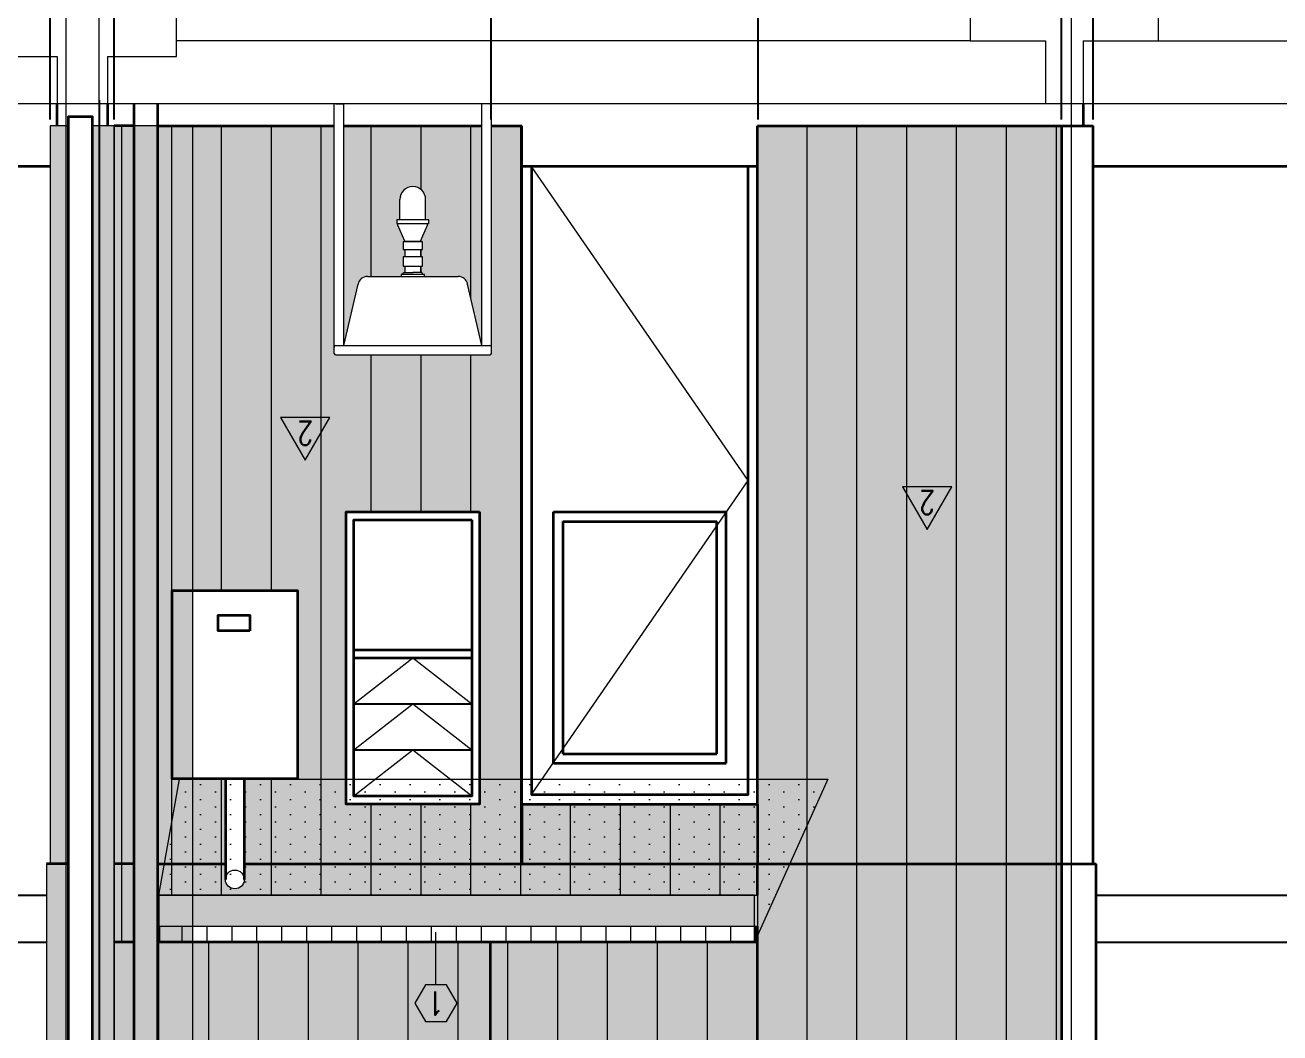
# Model space of a CAD drawing. Header units: metres. Extents: x -2 to 612, y -64 to 156.
# Drawn here: x 463.56 to 467.555, y -27.723 to -24.514 of the extents above; entities that cross this region are included whole.
import ezdxf

# ---------------------------------------------------------------- set-up
doc = ezdxf.new("R2010")
doc.units = ezdxf.units.M
doc.header["$LTSCALE"] = 5
doc.header["$MEASUREMENT"] = 0
doc.layers.get('0').update_dxf_attribs({"color": 30})
doc.layers.get('DEFPOINTS').update_dxf_attribs({"color": 210})
doc.layers.add('_AUX', color=210, linetype='Continuous', lineweight=18, plot=False)
for name, color, linetype, lineweight in [('A-ANNO-DIMS', 3, 'Continuous', 18), ('A-ANNO-SYMB', 3, 'Continuous', 18), ('A-ANNO-TEXT', 3, 'Continuous', 18), ('A-ELEV-IDEN', 3, 'Continuous', 18), ('A-ELEV-MBE1', 7, 'Continuous', 35), ('A-ELEV-MBE2', 4, 'Continuous', 25), ('A-ELEV-PATT', 8, 'Continuous', 18), ('A-FURN', 8, 'Continuous', 18)]:
    doc.layers.add(name, color=color, linetype=linetype, lineweight=lineweight)
doc.styles.add('E-ROMANS', font='romans.shx', dxfattribs={"width": 0.8})
doc.dimstyles.new('E-0050_ARW_12', dxfattribs={"dimscale": 0.001, "dimtxt": 60, "dimasz": 60, "dimexe": 30, "dimexo": 20, "dimgap": 30, "dimtad": 0, "dimzin": 0, "dimdsep": 46, "dimtxsty": 'E-ROMANS', "dimblk": 'OPEN90', "dimcen": 30, "dimclrd": 256, "dimclre": 256, "dimclrt": 256, "dimadec": 0, "dimazin": 0, "dimtfac": 1, "dimtmove": 1, "dimatfit": 3, "dimldrblk": 'OPEN90', "dimfxl": 1, "dimtfill": 1, "dimtolj": 1, "dimtzin": 0, "dimlwd": -1, "dimarcsym": 0})
pattern_1 = [(270, (6.29904233262323, 0), (0.04762499999999999, -0.02381250000000001), [0, -0.04762499999999999])]

# ---------------------------------------------------------------- blocks, each defined once
blk = doc.blocks.new('_Open90')
at = {"color": 0, "linetype": 'ByBlock', "lineweight": -2}
for p, q in [((0, 0), (-1, 0)), ((-0.5, 0.5), (0, 0)), ((0, 0), (-0.5, -0.5))]:
    blk.add_line(p, q, dxfattribs=at)
blk = doc.blocks.new('*D1326')
at = {"layer": 'A-ANNO-DIMS', "lineweight": -2, "transparency": 16777216}
for p, q in [((460.6504097931629, -24.81431952013581), (460.6504097931629, -23.89462123762759)), ((463.6393652825718, -24.81431952013581), (463.6393652825718, -23.89462123762759))]:
    blk.add_line(p, q, dxfattribs=at)
at = {"layer": 'A-ANNO-DIMS', "transparency": 16777216}
for p, q in [((460.7104097931629, -23.92462123762759), (462.0428875378674, -23.92462123762759)), ((463.5793652825718, -23.92462123762759), (462.2468875378673, -23.92462123762759))]:
    blk.add_line(p, q, dxfattribs=at)
at = {"layer": 'DEFPOINTS', "color": 0, "transparency": 16777216}
for p in [(463.6393652825718, -23.92462123762759), (460.6504097931629, -24.83431952013581), (463.6393652825718, -24.83431952013581)]:
    blk.add_point(p, dxfattribs=at)
at = {"layer": 'A-ANNO-DIMS', "transparency": 16777216, "xscale": 0.06, "yscale": 0.06, "zscale": 0.06, "rotation": 180}
blk.add_blockref('_Open90', (460.6504097931629, -23.92462123762759), dxfattribs=at)
at = {"layer": 'A-ANNO-DIMS', "transparency": 16777216, "xscale": 0.06, "yscale": 0.06, "zscale": 0.06}
blk.add_blockref('_Open90', (463.6393652825718, -23.92462123762759), dxfattribs=at)
at = {"layer": 'A-ANNO-DIMS', "transparency": 16777216, "insert": (462.1448875378674, -23.92462123762759), "char_height": 0.06, "attachment_point": 5, "style": 'E-ROMANS', "bg_fill": 3, "box_fill_scale": 1.25, "bg_fill_color": 256, "bg_fill_true_color": 13158600, "bg_fill_transparency": 0}
blk.add_mtext('\\A1;2.99', dxfattribs=at)
blk = doc.blocks.new('*D1327')
at = {"layer": 'A-ANNO-DIMS', "transparency": 16777216}
for p, q in [((463.7414109739711, -23.92462123762759), (463.7729109739711, -23.81962123762759)), ((463.7729109739711, -23.81962123762759), (463.8329109739711, -23.81962123762759)), ((463.6993652825718, -23.92462123762759), (463.7834566653705, -23.92462123762759))]:
    blk.add_line(p, q, dxfattribs=at)
at = {"layer": 'A-ANNO-DIMS', "lineweight": -2, "transparency": 16777216}
for p, q in [((463.6393652825718, -24.81431952013581), (463.6393652825718, -23.89462123762759)), ((463.8434566653705, -24.81431952898566), (463.8434566653705, -23.89462123762759))]:
    blk.add_line(p, q, dxfattribs=at)
at = {"layer": 'DEFPOINTS', "color": 0, "transparency": 16777216}
for p in [(463.8434566653705, -23.92462123762759), (463.6393652825718, -24.83431952013581), (463.8434566653705, -24.83431952898566)]:
    blk.add_point(p, dxfattribs=at)
at = {"layer": 'A-ANNO-DIMS', "transparency": 16777216, "xscale": 0.06, "yscale": 0.06, "zscale": 0.06, "rotation": 180}
blk.add_blockref('_Open90', (463.6393652825718, -23.92462123762759), dxfattribs=at)
at = {"layer": 'A-ANNO-DIMS', "transparency": 16777216, "xscale": 0.06, "yscale": 0.06, "zscale": 0.06}
blk.add_blockref('_Open90', (463.8434566653705, -23.92462123762759), dxfattribs=at)
at = {"layer": 'A-ANNO-DIMS', "transparency": 16777216, "insert": (463.936053831114, -23.81962123762759), "char_height": 0.06, "attachment_point": 5, "style": 'E-ROMANS', "bg_fill": 3, "box_fill_scale": 1.25, "bg_fill_color": 256, "bg_fill_true_color": 13158600, "bg_fill_transparency": 0}
blk.add_mtext('\\A1;0.20', dxfattribs=at)
blk = doc.blocks.new('*D755')
at = {"layer": 'A-ANNO-DIMS', "lineweight": -2, "transparency": 16777216}
for p, q in [((463.8434566653705, -24.81431952898566), (463.8434566653705, -23.89462123762759)), ((465.0434555488132, -24.81431952013581), (465.0434555488132, -23.89462123762759))]:
    blk.add_line(p, q, dxfattribs=at)
at = {"layer": 'A-ANNO-DIMS', "transparency": 16777216}
for p, q in [((463.9034566653705, -23.92462123762759), (464.3437418213775, -23.92462123762759)), ((464.9834555488132, -23.92462123762759), (464.5431703928061, -23.92462123762759))]:
    blk.add_line(p, q, dxfattribs=at)
at = {"layer": 'DEFPOINTS', "color": 0, "transparency": 16777216}
for p in [(465.0434555488132, -23.92462123762759), (463.8434566653705, -24.83431952898566), (465.0434555488132, -24.83431952013581)]:
    blk.add_point(p, dxfattribs=at)
at = {"layer": 'A-ANNO-DIMS', "transparency": 16777216, "xscale": 0.06, "yscale": 0.06, "zscale": 0.06, "rotation": 180}
blk.add_blockref('_Open90', (463.8434566653705, -23.92462123762759), dxfattribs=at)
at = {"layer": 'A-ANNO-DIMS', "transparency": 16777216, "xscale": 0.06, "yscale": 0.06, "zscale": 0.06}
blk.add_blockref('_Open90', (465.0434555488132, -23.92462123762759), dxfattribs=at)
at = {"layer": 'A-ANNO-DIMS', "transparency": 16777216, "insert": (464.4434561070918, -23.92462123762759), "char_height": 0.06, "attachment_point": 5, "style": 'E-ROMANS', "bg_fill": 3, "box_fill_scale": 1.25, "bg_fill_color": 256, "bg_fill_true_color": 13158600, "bg_fill_transparency": 0}
blk.add_mtext('\\A1;1.20', dxfattribs=at)
blk = doc.blocks.new('*D756')
at = {"layer": 'A-ANNO-DIMS', "lineweight": -2, "transparency": 16777216}
for p, q in [((465.0434555488132, -24.81431952013581), (465.0434555488132, -23.89462123762759)), ((465.8934521257861, -24.81431967706456), (465.8934521257861, -23.89462123762759))]:
    blk.add_line(p, q, dxfattribs=at)
at = {"layer": 'A-ANNO-DIMS', "transparency": 16777216}
for p, q in [((465.1034555488132, -23.92462123762759), (465.3653109801568, -23.92462123762759)), ((465.8334521257861, -23.92462123762759), (465.5715966944425, -23.92462123762759))]:
    blk.add_line(p, q, dxfattribs=at)
at = {"layer": 'DEFPOINTS', "color": 0, "transparency": 16777216}
for p in [(465.8934521257861, -23.92462123762759), (465.0434555488132, -24.83431952013581), (465.8934521257861, -24.83431967706456)]:
    blk.add_point(p, dxfattribs=at)
at = {"layer": 'A-ANNO-DIMS', "transparency": 16777216, "xscale": 0.06, "yscale": 0.06, "zscale": 0.06, "rotation": 180}
blk.add_blockref('_Open90', (465.0434555488132, -23.92462123762759), dxfattribs=at)
at = {"layer": 'A-ANNO-DIMS', "transparency": 16777216, "xscale": 0.06, "yscale": 0.06, "zscale": 0.06}
blk.add_blockref('_Open90', (465.8934521257861, -23.92462123762759), dxfattribs=at)
at = {"layer": 'A-ANNO-DIMS', "transparency": 16777216, "insert": (465.4684538372996, -23.92462123762759), "char_height": 0.06, "attachment_point": 5, "style": 'E-ROMANS', "bg_fill": 3, "box_fill_scale": 1.25, "bg_fill_color": 256, "bg_fill_true_color": 13158600, "bg_fill_transparency": 0}
blk.add_mtext('\\A1;0.85', dxfattribs=at)
blk = doc.blocks.new('*D757')
at = {"layer": 'A-ANNO-DIMS', "lineweight": -2, "transparency": 16777216}
for p, q in [((465.8934521257861, -24.81431967706454), (465.8934521257861, -23.89462123762759)), ((466.859452125786, -24.81431974684235), (466.859452125786, -23.89462123762759))]:
    blk.add_line(p, q, dxfattribs=at)
at = {"layer": 'A-ANNO-DIMS', "transparency": 16777216}
for p, q in [((465.9534521257861, -23.92462123762759), (466.2733092686432, -23.92462123762759)), ((466.799452125786, -23.92462123762759), (466.4795949829289, -23.92462123762759))]:
    blk.add_line(p, q, dxfattribs=at)
at = {"layer": 'DEFPOINTS', "color": 0, "transparency": 16777216}
for p in [(466.859452125786, -23.92462123762759), (465.8934521257861, -24.83431967706454), (466.859452125786, -24.83431974684235)]:
    blk.add_point(p, dxfattribs=at)
at = {"layer": 'A-ANNO-DIMS', "transparency": 16777216, "xscale": 0.06, "yscale": 0.06, "zscale": 0.06, "rotation": 180}
blk.add_blockref('_Open90', (465.8934521257861, -23.92462123762759), dxfattribs=at)
at = {"layer": 'A-ANNO-DIMS', "transparency": 16777216, "xscale": 0.06, "yscale": 0.06, "zscale": 0.06}
blk.add_blockref('_Open90', (466.859452125786, -23.92462123762759), dxfattribs=at)
at = {"layer": 'A-ANNO-DIMS', "transparency": 16777216, "insert": (466.376452125786, -23.92462123762759), "char_height": 0.06, "attachment_point": 5, "style": 'E-ROMANS', "bg_fill": 3, "box_fill_scale": 1.25, "bg_fill_color": 256, "bg_fill_true_color": 13158600, "bg_fill_transparency": 0}
blk.add_mtext('\\A1;0.97', dxfattribs=at)
blk = doc.blocks.new('*D758')
at = {"layer": 'A-ANNO-DIMS', "transparency": 16777216}
for p, q in [((466.9094521257861, -23.92462123762759), (466.9409521257861, -23.81962123762759)), ((466.9409521257861, -23.81962123762759), (467.0009521257861, -23.81962123762759)), ((466.799452125786, -23.92462123762759), (466.739452125786, -23.92462123762759)), ((466.859452125786, -23.92462123762759), (466.9594521257861, -23.92462123762759)), ((466.859452125786, -23.92462123762759), (466.9594521257861, -23.92462123762759)), ((467.0194521257861, -23.92462123762759), (467.0794521257861, -23.92462123762759))]:
    blk.add_line(p, q, dxfattribs=at)
at = {"layer": 'A-ANNO-DIMS', "lineweight": -2, "transparency": 16777216}
for p, q in [((466.859452125786, -24.81431974684235), (466.859452125786, -23.89462123762759)), ((466.9594521257861, -24.81431975406573), (466.9594521257861, -23.89462123762759))]:
    blk.add_line(p, q, dxfattribs=at)
at = {"layer": 'DEFPOINTS', "color": 0, "transparency": 16777216}
for p in [(466.9594521257861, -23.92462123762759), (466.859452125786, -24.83431974684235), (466.9594521257861, -24.83431975406573)]:
    blk.add_point(p, dxfattribs=at)
at = {"layer": 'A-ANNO-DIMS', "transparency": 16777216, "xscale": 0.06, "yscale": 0.06, "zscale": 0.06}
blk.add_blockref('_Open90', (466.859452125786, -23.92462123762759), dxfattribs=at)
at = {"layer": 'A-ANNO-DIMS', "transparency": 16777216, "xscale": 0.06, "yscale": 0.06, "zscale": 0.06, "rotation": 180}
blk.add_blockref('_Open90', (466.9594521257861, -23.92462123762759), dxfattribs=at)
at = {"layer": 'A-ANNO-DIMS', "transparency": 16777216, "insert": (467.1040949829289, -23.81962123762759), "char_height": 0.06, "attachment_point": 5, "style": 'E-ROMANS', "bg_fill": 3, "box_fill_scale": 1.25, "bg_fill_color": 256, "bg_fill_true_color": 13158600, "bg_fill_transparency": 0}
blk.add_mtext('\\A1;0.10', dxfattribs=at)
blk = doc.blocks.new('*D1328')
at = {"layer": 'A-ANNO-DIMS', "lineweight": -2, "transparency": 16777216}
for p, q in [((466.9594521257861, -24.81431975406573), (466.9594521257861, -23.89462123762759)), ((469.9384345259564, -24.81431952013581), (469.9384345259564, -23.89462123762759))]:
    blk.add_line(p, q, dxfattribs=at)
at = {"layer": 'A-ANNO-DIMS', "transparency": 16777216}
for p, q in [((467.0194521257861, -23.92462123762759), (468.3458004687284, -23.92462123762759)), ((469.8784345259564, -23.92462123762759), (468.5520861830141, -23.92462123762759))]:
    blk.add_line(p, q, dxfattribs=at)
at = {"layer": 'DEFPOINTS', "color": 0, "transparency": 16777216}
for p in [(469.9384345259564, -23.92462123762759), (466.9594521257861, -24.83431975406573), (469.9384345259564, -24.83431952013581)]:
    blk.add_point(p, dxfattribs=at)
at = {"layer": 'A-ANNO-DIMS', "transparency": 16777216, "xscale": 0.06, "yscale": 0.06, "zscale": 0.06, "rotation": 180}
blk.add_blockref('_Open90', (466.9594521257861, -23.92462123762759), dxfattribs=at)
at = {"layer": 'A-ANNO-DIMS', "transparency": 16777216, "xscale": 0.06, "yscale": 0.06, "zscale": 0.06}
blk.add_blockref('_Open90', (469.9384345259564, -23.92462123762759), dxfattribs=at)
at = {"layer": 'A-ANNO-DIMS', "transparency": 16777216, "insert": (468.4489433258713, -23.92462123762759), "char_height": 0.06, "attachment_point": 5, "style": 'E-ROMANS', "bg_fill": 3, "box_fill_scale": 1.25, "bg_fill_color": 256, "bg_fill_true_color": 13158600, "bg_fill_transparency": 0}
blk.add_mtext('\\A1;2.98', dxfattribs=at)

msp = doc.modelspace()

# ---------------------------------------------------------------- hatches: boundary and pattern name
at = {"layer": 'A-ELEV-PATT'}
h = msp.add_hatch(color=252, dxfattribs=at)
h.paths.add_polyline_path([(463.6393652825718, -27.18431952013634), (463.6979566317191, -27.18431952013633), (463.6979566317191, -24.83431952013581), (463.6393652825718, -24.83431952013581)])
h.paths.add_polyline_path([(463.7729566317184, -29.60439387021283), (463.8434566653705, -29.60439387021283), (463.8434566653702, -27.18431952013634), (463.8434566653705, -24.83431952013581), (463.7729566317191, -24.83431952013582)])
h.paths.add_polyline_path([(463.6273728416008, -29.6043938702128), (463.6979566317191, -29.60439387021282), (463.6979566317191, -27.18431952013633), (463.6273728416008, -27.18431952013633)])
h.paths.add_polyline_path([(463.8014789991137, -29.76610595560892), (463.8214789991137, -29.76610595560892), (463.8214789991137, -29.7861059556089), (463.7892570124081, -29.78610595560892), (463.9059331642063, -29.83832246262794), (463.9059331642063, -29.63235420734877), (463.8434566653702, -29.60439387021285), (463.7729566317182, -29.60439387021283), (463.7729566317184, -29.66231952013636), (463.8014789991137, -29.66231952013636)])
h = msp.add_hatch(color=256, dxfattribs=at)
h.paths.add_polyline_path([(463.8434566653705, -27.43431959137052), (463.9059331642063, -27.43431959137052), (463.9059331642063, -27.18431952013633), (463.8434566653702, -27.18431952013633)])
edge = h.paths.add_edge_path()
edge.add_line((463.9809331642064, -27.43431959137052), (463.9850714033912, -27.43431959137052))
edge.add_line((463.9850714033912, -27.43431959137052), (463.9850714033912, -27.38431957195105))
edge.add_line((463.9850714033912, -27.38431957195105), (463.9850714033911, -27.28431957195055))
edge.add_line((463.9850714033912, -27.28431957195053), (465.8914528127871, -27.28431957195043))
edge.add_line((465.8914528127871, -27.28431957195043), (465.8914528127871, -27.18431952013633))
edge.add_line((465.8914528127871, -27.18431952013634), (464.2572669358121, -27.18431952013633))
edge.add_line((464.2572669358124, -27.18431952013633), (464.2572669358125, -27.23431957195045))
edge.add_arc((464.2272669358124, -27.23431957195048), 0.02999999999997272, -179.99999999992542, 5.4285465012071654e-11, ccw=False)
edge.add_line((464.1972669358124, -27.23431957195052), (464.1972669358124, -27.18431952013633))
edge.add_line((464.1972669358124, -27.18431952013633), (463.9809331642064, -27.18431952013633))
edge.add_line((463.9809331642064, -27.18431952013633), (463.9809331642064, -27.43431959137052))
edge = h.paths.add_edge_path()
edge.add_line((464.2572669358124, -27.18431952013633), (465.1414420786797, -27.18431952013634))
edge.add_line((465.1414420786796, -27.18431952013634), (465.1414420786796, -26.99431957195058))
edge.add_line((465.1414420786796, -26.99431957195058), (465.1414422368875, -24.83431962090667))
edge.add_line((465.1414422368875, -24.83431962090667), (465.0439526223846, -24.83431961376611))
edge.add_line((465.0439526223847, -24.83431961376611), (465.0439526223847, -25.55931957195087))
edge.add_arc((465.0389526223846, -25.55931957195051), 0.004999999999995453, 270, 359.99999999609173, ccw=False)
edge.add_line((465.0389526223846, -25.56431957195051), (464.5489526223846, -25.56431957195053))
edge.add_arc((464.5489526223846, -25.55931957195054), 0.004999999999999005, 180.0000000000407, 270, ccw=False)
edge.add_line((464.5439526223847, -25.55931957195054), (464.5439526223848, -24.83431957714389))
edge.add_line((464.5439526223847, -24.8343195771439), (463.9809331642064, -24.83431953590586))
edge.add_line((463.9809331642064, -24.83431953590586), (463.9809331642064, -27.18431952013633))
edge.add_line((463.9809331642064, -27.18431952013633), (464.1972669358123, -27.18431952013633))
edge.add_line((464.1972669358124, -27.18431952013633), (464.1972669358124, -26.91431957195056))
edge.add_line((464.1972669358122, -26.91431957195056), (464.0272669358122, -26.91431957195056))
edge.add_line((464.0272669358123, -26.91431957195056), (464.0272669358123, -26.31431957195053))
edge.add_line((464.0272669358123, -26.31431957195053), (464.4272669358124, -26.31431957195053))
edge.add_line((464.4272669358124, -26.31431957195053), (464.4272669358124, -26.91431957195056))
edge.add_line((464.4272669358124, -26.91431957195056), (464.2572669358124, -26.91431957195056))
edge.add_line((464.2572669358124, -26.91431957195056), (464.2572669358124, -27.18431952013633))
h.paths.add_polyline_path([(464.581452622738, -26.99431957195056), (464.581452622738, -26.06431957195056), (465.0064526220312, -26.06431957195055), (465.0064526220312, -26.99431957195058)], flags=16)
h.paths.add_polyline_path([(465.1414420786796, -27.18431952013634), (465.8914528127871, -27.18431952013634), (465.8914528127871, -26.99431957195058), (465.1414420786798, -26.99431957195058)])
edge = h.paths.add_edge_path(flags=17)
edge.add_line((464.5739526223847, -25.53431957195045), (464.6197746173214, -25.33938760233139))
edge.add_arc((464.6493664350362, -25.34431957195054), 0.02999999999999167, 90, 170.5376777920056, ccw=False)
edge.add_line((464.6493664350362, -25.31431957195053), (464.7563489510583, -25.31431957195053))
edge.add_line((464.7563489510585, -25.31431957195053), (464.7563489510584, -25.30861963006538))
edge.add_line((464.7563489510583, -25.30861963006538), (464.7617559931937, -25.30861963006538))
edge.add_line((464.7617559931937, -25.30861963006538), (464.7647158133002, -25.30171848980513))
edge.add_line((464.7647158133002, -25.30171848980513), (464.7687512312474, -25.30171848980513))
edge.add_line((464.7687512312475, -25.30171848980513), (464.7687512312475, -25.2820629668683))
edge.add_line((464.7687512312475, -25.2820629668683), (464.7631963457791, -25.2820629668683))
edge.add_line((464.7631963457791, -25.2820629668683), (464.7631963457791, -25.2516570672928))
edge.add_line((464.7631963457793, -25.2516570672928), (464.7687512312476, -25.2516570672928))
edge.add_line((464.7687512312475, -25.2516570672928), (464.7687512312476, -25.22857595460917))
edge.add_line((464.7687512312477, -25.22857595460917), (464.7631963457792, -25.22857595460917))
edge.add_line((464.7631963457791, -25.22857595460917), (464.7631963457791, -25.20433524627605))
edge.add_line((464.7631963457791, -25.20433524627603), (464.7687512312476, -25.20433524627603))
edge.add_line((464.7687512312477, -25.20433524627603), (464.7687512312477, -25.20245294651509))
edge.add_line((464.7687512312475, -25.20245294651509), (464.7463502462771, -25.15099466230647))
edge.add_line((464.7463502462772, -25.15099466230647), (464.7463502462771, -25.14622018625353))
edge.add_line((464.746350246277, -25.14622018625353), (464.7427950308144, -25.14622018625353))
edge.add_line((464.7427950308145, -25.14622018625353), (464.7427950308145, -25.13429297110953))
edge.add_line((464.7427950308145, -25.13429297110953), (464.7528054714934, -25.13429297110953))
edge.add_line((464.7528054714935, -25.13429297110953), (464.7528054714935, -25.06908454290148))
edge.add_arc((464.7937512312476, -25.06908454290146), 0.04094575975420867, 0, 180, ccw=False)
edge.add_line((464.8346969910017, -25.06908454290146), (464.8346969910017, -25.13429297110952))
edge.add_line((464.8346969910017, -25.13429297110952), (464.8447074316807, -25.13429297110952))
edge.add_line((464.8447074316809, -25.13429297110953), (464.8447074316809, -25.14622018625353))
edge.add_line((464.8447074316807, -25.14622018625352), (464.841152216218, -25.14622018625352))
edge.add_line((464.841152216218, -25.14622018625352), (464.8411522162179, -25.15099466230633))
edge.add_line((464.841152216218, -25.15099466230635), (464.8187512312475, -25.20245294651519))
edge.add_line((464.8187512312475, -25.20245294651519), (464.8187512312475, -25.20433524627603))
edge.add_line((464.8187512312475, -25.20433524627603), (464.824306116716, -25.20433524627603))
edge.add_line((464.8243061167161, -25.20433524627603), (464.8243061167161, -25.22857595460917))
edge.add_line((464.8243061167161, -25.22857595460917), (464.8187512312476, -25.22857595460917))
edge.add_line((464.8187512312475, -25.22857595460917), (464.8187512312475, -25.2516570672928))
edge.add_line((464.8187512312475, -25.2516570672928), (464.8243061167159, -25.2516570672928))
edge.add_line((464.8243061167159, -25.2516570672928), (464.8243061167159, -25.2820629668683))
edge.add_line((464.8243061167159, -25.2820629668683), (464.8187512312473, -25.2820629668683))
edge.add_line((464.8187512312475, -25.2820629668683), (464.8187512312475, -25.30171848980514))
edge.add_line((464.8187512312475, -25.30171848980514), (464.8227866491949, -25.30171848980514))
edge.add_line((464.8227866491948, -25.30171848980513), (464.8257464693014, -25.30861963006538))
edge.add_line((464.8257464693015, -25.30861963006538), (464.8311535114369, -25.30861963006538))
edge.add_line((464.8311535114369, -25.30861963006538), (464.831153511437, -25.31431957195053))
edge.add_line((464.8311535114369, -25.31431957195053), (464.9385388097332, -25.31431957195053))
edge.add_arc((464.9385388097332, -25.34431957195054), 0.02999999999999403, 9.462322207994418, 90, ccw=False)
edge.add_line((464.9681306274481, -25.33938760233139), (465.0139526223846, -25.53431957195055))
edge.add_line((465.0139526223847, -25.53431957195055), (465.0139526223848, -24.83431961156877))
edge.add_line((465.0139526223847, -24.83431961156877), (464.5739526223848, -24.83431957934123))
edge.add_line((464.5739526223847, -24.83431957934123), (464.5739526223846, -25.53431957195043))
h.paths.add_polyline_path([(463.8434566653707, -27.18431952013633), (463.9059331642063, -27.18431952013633), (463.9059331642065, -24.83431953041254), (463.8434566653705, -24.83431952013581)])
h = msp.add_hatch(dxfattribs=at)
h.set_pattern_fill('LINE', color=256, scale=0.05, angle=270, style=0)
h.set_pattern_definition([(90, (0, 0), (-0.15875, 4.860316984116058e-17), [])])
h.paths.add_polyline_path([(463.8434566653705, -27.43431959137052), (463.9059331642063, -27.43431959137052), (463.9059331642063, -27.18431952013633), (463.8434566653702, -27.18431952013633)])
edge = h.paths.add_edge_path()
edge.add_line((463.9809331642064, -27.43431959137052), (463.9850714033912, -27.43431959137052))
edge.add_line((463.9850714033912, -27.43431959137052), (463.9850714033912, -27.38431957195105))
edge.add_line((463.9850714033912, -27.38431957195105), (463.9850714033911, -27.28431957195055))
edge.add_line((463.9850714033912, -27.28431957195053), (465.8914528127871, -27.28431957195043))
edge.add_line((465.8914528127871, -27.28431957195043), (465.8914528127871, -27.18431952013633))
edge.add_line((465.8914528127871, -27.18431952013634), (464.2572669358121, -27.18431952013633))
edge.add_line((464.2572669358124, -27.18431952013633), (464.2572669358125, -27.23431957195045))
edge.add_arc((464.2272669358124, -27.23431957195048), 0.02999999999997272, -179.99999999992542, 5.4285465012071654e-11, ccw=False)
edge.add_line((464.1972669358124, -27.23431957195052), (464.1972669358124, -27.18431952013633))
edge.add_line((464.1972669358124, -27.18431952013633), (463.9809331642064, -27.18431952013633))
edge.add_line((463.9809331642064, -27.18431952013633), (463.9809331642064, -27.43431959137052))
edge = h.paths.add_edge_path()
edge.add_line((464.2572669358124, -27.18431952013633), (465.1414420786797, -27.18431952013634))
edge.add_line((465.1414420786796, -27.18431952013634), (465.1414420786796, -26.99431957195058))
edge.add_line((465.1414420786796, -26.99431957195058), (465.1414422368875, -24.83431962090667))
edge.add_line((465.1414422368875, -24.83431962090667), (465.0439526223846, -24.83431961376611))
edge.add_line((465.0439526223847, -24.83431961376611), (465.0439526223847, -25.55931957195087))
edge.add_arc((465.0389526223846, -25.55931957195051), 0.004999999999995453, 270, 359.99999999609173, ccw=False)
edge.add_line((465.0389526223846, -25.56431957195051), (464.5489526223846, -25.56431957195053))
edge.add_arc((464.5489526223846, -25.55931957195054), 0.004999999999999005, 180.0000000000407, 270, ccw=False)
edge.add_line((464.5439526223847, -25.55931957195054), (464.5439526223848, -24.83431957714389))
edge.add_line((464.5439526223847, -24.8343195771439), (463.9809331642064, -24.83431953590586))
edge.add_line((463.9809331642064, -24.83431953590586), (463.9809331642064, -27.18431952013633))
edge.add_line((463.9809331642064, -27.18431952013633), (464.1972669358123, -27.18431952013633))
edge.add_line((464.1972669358124, -27.18431952013633), (464.1972669358124, -26.91431957195056))
edge.add_line((464.1972669358122, -26.91431957195056), (464.0272669358122, -26.91431957195056))
edge.add_line((464.0272669358123, -26.91431957195056), (464.0272669358124, -26.31431957195053))
edge.add_line((464.0272669358123, -26.31431957195053), (464.4272669358124, -26.31431957195053))
edge.add_line((464.4272669358124, -26.31431957195053), (464.4272669358124, -26.91431957195056))
edge.add_line((464.4272669358124, -26.91431957195056), (464.2572669358124, -26.91431957195056))
edge.add_line((464.2572669358124, -26.91431957195056), (464.2572669358124, -27.18431952013633))
h.paths.add_polyline_path([(464.581452622738, -26.99431957195056), (464.581452622738, -26.06431957195056), (465.0064526220312, -26.06431957195055), (465.0064526220312, -26.99431957195058)], flags=16)
h.paths.add_polyline_path([(465.1414420786796, -27.18431952013634), (465.8914528127871, -27.18431952013634), (465.8914528127871, -26.99431957195058), (465.1414420786798, -26.99431957195058)])
edge = h.paths.add_edge_path(flags=17)
edge.add_line((464.5739526223847, -25.53431957195045), (464.6197746173214, -25.33938760233139))
edge.add_arc((464.6493664350362, -25.34431957195054), 0.02999999999999167, 90, 170.5376777920056, ccw=False)
edge.add_line((464.6493664350362, -25.31431957195053), (464.7563489510583, -25.31431957195053))
edge.add_line((464.7563489510585, -25.31431957195053), (464.7563489510584, -25.30861963006538))
edge.add_line((464.7563489510583, -25.30861963006538), (464.7617559931937, -25.30861963006538))
edge.add_line((464.7617559931937, -25.30861963006538), (464.7647158133002, -25.30171848980513))
edge.add_line((464.7647158133002, -25.30171848980513), (464.7687512312474, -25.30171848980513))
edge.add_line((464.7687512312475, -25.30171848980513), (464.7687512312475, -25.2820629668683))
edge.add_line((464.7687512312475, -25.2820629668683), (464.7631963457791, -25.2820629668683))
edge.add_line((464.7631963457791, -25.2820629668683), (464.7631963457791, -25.2516570672928))
edge.add_line((464.7631963457793, -25.2516570672928), (464.7687512312476, -25.2516570672928))
edge.add_line((464.7687512312475, -25.2516570672928), (464.7687512312476, -25.22857595460917))
edge.add_line((464.7687512312477, -25.22857595460917), (464.7631963457792, -25.22857595460917))
edge.add_line((464.7631963457791, -25.22857595460917), (464.7631963457791, -25.20433524627605))
edge.add_line((464.7631963457791, -25.20433524627603), (464.7687512312476, -25.20433524627603))
edge.add_line((464.7687512312477, -25.20433524627603), (464.7687512312477, -25.20245294651509))
edge.add_line((464.7687512312475, -25.20245294651509), (464.7463502462771, -25.15099466230647))
edge.add_line((464.7463502462772, -25.15099466230647), (464.7463502462771, -25.14622018625353))
edge.add_line((464.746350246277, -25.14622018625353), (464.7427950308144, -25.14622018625353))
edge.add_line((464.7427950308145, -25.14622018625353), (464.7427950308145, -25.13429297110953))
edge.add_line((464.7427950308145, -25.13429297110953), (464.7528054714934, -25.13429297110953))
edge.add_line((464.7528054714935, -25.13429297110953), (464.7528054714935, -25.06908454290148))
edge.add_arc((464.7937512312476, -25.06908454290146), 0.04094575975420867, 0, 180, ccw=False)
edge.add_line((464.8346969910017, -25.06908454290146), (464.8346969910017, -25.13429297110952))
edge.add_line((464.8346969910017, -25.13429297110952), (464.8447074316807, -25.13429297110952))
edge.add_line((464.8447074316809, -25.13429297110953), (464.8447074316809, -25.14622018625353))
edge.add_line((464.8447074316807, -25.14622018625352), (464.841152216218, -25.14622018625352))
edge.add_line((464.841152216218, -25.14622018625352), (464.8411522162179, -25.15099466230633))
edge.add_line((464.841152216218, -25.15099466230635), (464.8187512312475, -25.20245294651519))
edge.add_line((464.8187512312475, -25.20245294651519), (464.8187512312475, -25.20433524627603))
edge.add_line((464.8187512312475, -25.20433524627603), (464.824306116716, -25.20433524627603))
edge.add_line((464.8243061167161, -25.20433524627603), (464.8243061167161, -25.22857595460917))
edge.add_line((464.8243061167161, -25.22857595460917), (464.8187512312476, -25.22857595460917))
edge.add_line((464.8187512312475, -25.22857595460917), (464.8187512312475, -25.2516570672928))
edge.add_line((464.8187512312475, -25.2516570672928), (464.8243061167159, -25.2516570672928))
edge.add_line((464.8243061167159, -25.2516570672928), (464.8243061167159, -25.2820629668683))
edge.add_line((464.8243061167159, -25.2820629668683), (464.8187512312473, -25.2820629668683))
edge.add_line((464.8187512312475, -25.2820629668683), (464.8187512312475, -25.30171848980514))
edge.add_line((464.8187512312475, -25.30171848980514), (464.8227866491949, -25.30171848980514))
edge.add_line((464.8227866491948, -25.30171848980513), (464.8257464693014, -25.30861963006538))
edge.add_line((464.8257464693015, -25.30861963006538), (464.8311535114369, -25.30861963006538))
edge.add_line((464.8311535114369, -25.30861963006538), (464.831153511437, -25.31431957195053))
edge.add_line((464.8311535114369, -25.31431957195053), (464.9385388097332, -25.31431957195053))
edge.add_arc((464.9385388097332, -25.34431957195054), 0.02999999999999403, 9.462322207994418, 90, ccw=False)
edge.add_line((464.9681306274481, -25.33938760233139), (465.0139526223846, -25.53431957195055))
edge.add_line((465.0139526223847, -25.53431957195055), (465.0139526223848, -24.83431961156877))
edge.add_line((465.0139526223847, -24.83431961156877), (464.5739526223848, -24.83431957934123))
edge.add_line((464.5739526223847, -24.83431957934123), (464.5739526223846, -25.53431957195043))
h.paths.add_polyline_path([(463.8434566653707, -27.18431952013633), (463.9059331642063, -27.18431952013633), (463.9059331642065, -24.83431953041254), (463.8434566653705, -24.83431952013581)])
h = msp.add_hatch(color=256, dxfattribs=at)
h.paths.add_polyline_path([(465.8914528127871, -26.99431957195058), (465.8914528127871, -27.18431952013634), (466.859452125786, -27.18431952013634), (466.859452125786, -24.8343197467413), (465.8914528127871, -24.83431967584076), (465.8914528127871, -25.98431952013634)])
h.paths.add_polyline_path([(465.8914528127873, -29.5743195201362), (466.859452125786, -29.57431952013631), (466.859452125786, -27.18431952013634), (465.8914528127873, -27.18431952013634)])
h.paths.add_polyline_path([(465.8914528127871, -30.51646577605167), (466.859452125786, -30.94967806616161), (466.859452125786, -29.57431952013633), (465.8914528127871, -29.57431952013621)])
h.paths.add_polyline_path([(465.0414562358142, -30.13606368407581), (465.8914528127871, -30.51646577605167), (465.8914528127871, -29.5743195201362), (465.0414562358142, -29.57431952013609)])
h.paths.add_polyline_path([(465.0414562358142, -30.13606368407581), (465.0414562358144, -29.5743195201361), (463.9809331642064, -29.57431952013596), (463.9809331642064, -29.66144389623491)])
h.paths.add_polyline_path([(463.9809331642064, -29.57431952013596), (465.0414562358142, -29.57431952013609), (465.0414562358142, -27.43431959137052), (463.9809331642064, -27.43431959137052)])
h.paths.add_polyline_path([(465.0414562358142, -28.37431952013634), (465.8914528127871, -28.37431952013632), (465.8914528127873, -27.43431959137052), (465.0414562358144, -27.43431959137052)])
h.paths.add_polyline_path([(463.8534566653702, -29.57431952013594), (463.9059331642063, -29.57431952013594), (463.9059331642063, -27.43431959137052), (463.8534566653702, -27.43431959137052)])
h = msp.add_hatch(dxfattribs=at)
h.set_pattern_fill('DOTS', color=256, scale=0.03, angle=90, style=0)
h.set_pattern_definition(pattern_1)
h.paths.add_polyline_path([(463.9850714033914, -27.28431957195055), (464.0512235157914, -26.91518549691899), (466.1157430371979, -26.91518549691899), (465.8814528127868, -27.43431959137052), (465.8814528127868, -27.28431957195043)])
h = msp.add_hatch(color=252, dxfattribs=at)
h.paths.add_polyline_path([(464.1034566653705, -27.38431957195105), (465.8914528127868, -27.38431957195104), (465.8914528127868, -27.28431957195043), (464.1034566653705, -27.28431957195053)])
h.paths.add_polyline_path([(463.9950714033912, -27.38431957195105), (464.1034566653705, -27.38431957195105), (464.1034566653705, -27.28431957195053), (463.9950714033912, -27.28431957195055)])
h = msp.add_hatch(dxfattribs=at)
h.set_pattern_fill('LINE', color=256, scale=0.025, angle=90, style=0)
h.set_pattern_definition([(270, (6.304042332622885, 0), (0.079375, -1.458095095234817e-17), [])])
h.paths.add_polyline_path([(463.9900714033911, -27.43431959137052), (465.886452812787, -27.43431959137052), (465.886452812787, -27.38431957195105), (463.9900714033911, -27.38431957195105)])

# ---------------------------------------------------------------- linework, layer by layer
at = {"layer": '_AUX'}
msp.add_lwpolyline([(463.7970628263699, -29.71068754103807), (463.7970628263699, -24.75325594543393)], dxfattribs=at)
msp.add_lwpolyline([(463.9850714033914, -27.28431957195055), (464.0512235157914, -26.91518549691899), (466.1157430371979, -26.91518549691899), (465.8814528127868, -27.43431959137052), (465.8814528127868, -27.28431957195043)], close=True, dxfattribs=at)
at = {"layer": 'A-ANNO-SYMB'}
for p, q in [((463.7939567154899, -23.29345094174215), (463.7939567154897, -32.24485322819291)), ((463.688913055611, -23.64504171948461), (463.6889130556106, -31.84625039935533)), ((466.8909521257858, -31.84624547300564), (466.890952125786, -23.64502096665403)), ((477.8751348362712, -24.76431957195051), (455.54141832712, -24.76431957195054)), ((463.6979566317191, -24.83431952013581), (463.6393652825718, -24.83431952013581)), ((463.8434566653705, -24.83431952013581), (463.7729566317191, -24.83431952013581)), ((463.8434566653705, -27.18431952013634), (463.8434566653705, -24.83431952013581)), ((463.6273728416008, -27.18431952013634), (463.6273728416008, -29.6043938702128)), ((463.8434566653702, -29.6043938702128), (463.8434566653702, -27.18431952013634)), ((463.9850714033912, -27.28431957195053), (465.8914528127871, -27.28431957195043)), ((463.9850714033912, -27.28431957195053), (463.9850714033912, -27.38431957195105)), ((465.8914528127871, -27.28431957195043), (465.8914528127871, -27.38431957195105)), ((465.8914528127871, -27.38431957195105), (463.9850714033912, -27.38431957195105))]:
    msp.add_line(p, q, dxfattribs=at)
msp.add_lwpolyline([(463.6393652825718, -24.83431952013581), (463.6393652825718, -27.18431952013634)], dxfattribs=at)
msp.add_circle((464.2272669358124, -27.23431957195052), 0.03, dxfattribs=at)
at = {"layer": 'A-ANNO-TEXT'}
msp.add_line((464.8674547390785, -27.57042745697878), (464.8674547390785, -27.40189025839499), dxfattribs=at)
for points in [[(464.4512599452032, -25.89941288286769), (464.5296979690008, -25.76355163832977), (464.3728196679424, -25.76355293936729)], [(466.4311357298343, -26.12018010668461), (466.5095737536319, -25.98431886214669), (466.3526954525735, -25.98432016318421)], [(464.8337903195247, -27.57042745697878), (464.8001258999707, -27.62873594205341), (464.8337903195247, -27.68704442712804), (464.9011191586324, -27.68704442712804), (464.9347835781862, -27.62873594205341), (464.9011191586324, -27.57042745697878)]]:
    msp.add_lwpolyline(points, close=True, dxfattribs=at)
at = {"layer": 'A-ELEV-IDEN'}
for p, q in [((466.8084374318883, -24.5643193393945), (466.8084374318883, -24.76431933939416)), ((466.9284374318881, -24.5643193393945), (466.9284374318881, -24.76431933939416)), ((463.6614297209576, -24.61431957195053), (463.6614297209576, -24.76431957195054)), ((463.8214297209574, -24.61431957195053), (463.8214297209574, -24.76431957195054))]:
    msp.add_line(p, q, dxfattribs=at)
for points in [[(463.8214297209574, -24.61431957195053), (464.0414297209575, -24.61431957195053), (464.0414297209575, -24.01431957195054), (463.4414297209573, -24.01431957195054), (463.4414297209573, -24.61431957195053), (463.6614297209576, -24.61431957195053)], [(466.9284374318881, -24.56431957195089), (467.1684374318884, -24.56431933939452), (467.1684374318884, -24.0143193393945), (466.5684374318882, -24.0143193393945), (466.5684374318882, -24.56431933939452), (466.8084374318883, -24.56431933939452)], [(465.1714420786798, -26.96431957195055), (465.8614528127871, -25.96431957195055), (465.1714420786798, -24.96431957195054)], [(464.9814526220316, -26.67598623861724), (464.7939526223847, -26.52931957195057), (464.6064526227381, -26.67598623861724)], [(464.9814526220314, -26.8226529052839), (464.7939526223847, -26.67598623861724), (464.6064526227378, -26.8226529052839)], [(464.9814526220314, -26.96931957195058), (464.7939526223847, -26.8226529052839), (464.6064526227378, -26.96931957195058)]]:
    msp.add_lwpolyline(points, dxfattribs=at)
at = {"layer": 'A-ELEV-MBE1'}
for p, q in [((463.6614297209576, -24.83431952013581), (463.6614297209576, -24.76431957195054)), ((463.8214297209574, -24.76431957195054), (463.8214297209574, -24.83431952013581)), ((466.859452125786, -24.83431997320035), (466.859452125786, -27.18431974659538)), ((466.9594521257861, -27.18431974659539), (466.9594521257861, -24.83431974659486)), ((463.6393652825718, -24.96431957195152), (460.6504097931629, -24.96431957195152)), ((465.8914528127871, -24.96431957195054), (465.1414422273658, -24.96431951921379)), ((469.9384345259564, -24.96431957195153), (466.9594521257859, -24.96431957195153)), ((465.2414420786797, -26.06431957195055), (465.7914528127872, -26.06431957195055)), ((465.2414420786797, -26.86431957195055), (465.2414420786795, -26.06431957195055)), ((465.7914528127872, -26.86431957195055), (465.7914528127872, -26.06431957195055)), ((465.2714420786797, -26.09431957195055), (465.2714420786797, -26.83431957195054)), ((465.2714420786797, -26.09431957195055), (465.7614528127872, -26.09431957195055)), ((465.7614528127872, -26.83431957195054), (465.7614528127872, -26.09431957195055)), ((465.2714420786797, -26.83431957195054), (465.7614528127872, -26.83431957195054)), ((465.2414420786797, -26.86431957195055), (465.7914528127872, -26.86431957195055)), ((465.1414420786796, -26.99431957195058), (465.1414420786796, -27.18431952013633)), ((465.8914528127871, -26.99431957195058), (465.8914528127871, -27.18431952013634)), ((463.6979566317191, -27.18431952013633), (463.6273728416008, -27.18431952013633)), ((463.9059331642063, -27.18431952013633), (463.8434566653707, -27.18431952013633)), ((463.9809331642064, -27.18431952013633), (464.1972669358124, -27.18431952013633)), ((464.2572669358124, -27.18431952013633), (465.8914528127871, -27.18431952013634)), ((465.8914528127871, -27.18431952013634), (466.9694521257861, -27.18431952013634)), ((465.8914528127871, -27.28431957195043), (465.8914528127871, -27.18431952013634)), ((466.859452125786, -27.18431974659538), (466.859452125786, -30.95415340291335)), ((466.9694521257861, -29.57431974659538), (466.9694521257861, -27.18431951998988)), ((463.9850714033912, -27.38431957195105), (463.9850714033912, -27.43431959137052)), ((465.8914528127871, -29.57431952013634), (465.8914528127871, -27.38431957195105)), ((463.9059331642063, -27.43431959137052), (463.8434566653702, -27.43431959137052)), ((465.8914528127868, -27.43431959137052), (463.9809331642064, -27.43431959137052)), ((465.0414562358142, -29.57431952013634), (465.0414562358142, -27.43431959137052))]:
    msp.add_line(p, q, dxfattribs=at)
for points in [[(466.9284374318881, -24.7643193393945), (466.9284374318879, -24.83431928757945)], [(463.6979566317191, -29.66231952013636), (463.6979566317191, -24.8054897643256), (463.7729566317191, -24.8054897643256), (463.7729566317184, -29.66231952013636)], [(465.1414420786796, -26.99431957195058), (465.1414420786796, -26.99431957195058), (465.8914528127871, -26.99431957195058), (465.8914528127871, -24.96431957195054)], [(465.1714420786798, -24.96431957195054), (465.1714420786798, -26.96431957195055), (465.8614528127871, -26.96431957195055), (465.8614528127871, -24.96431957195054)], [(464.4272669358124, -26.91431957195056), (464.0272669358123, -26.91431957195056), (464.0272669358123, -26.31431957195053), (464.4272669358124, -26.31431957195053), (464.4272669358124, -26.91431957195056)], [(464.2746178555353, -26.44282802089975), (464.1746178555354, -26.44282802089975), (464.1746178555354, -26.39282802089974), (464.2746178555353, -26.39282802089974), (464.2746178555353, -26.44282802089975)], [(464.9814526220314, -26.50431957195059), (464.6064526227378, -26.50431957195059)], [(464.9814526220314, -26.52931957195057), (464.6064526227378, -26.52931957195057)], [(464.1972669358124, -26.91431957195056), (464.1972669358124, -27.23431957195052)], [(464.2572669358124, -26.91431957195056), (464.2572669358124, -27.23431957195052)]]:
    msp.add_lwpolyline(points, dxfattribs=at)
for points in [[(465.0064526220312, -26.06431957195055), (465.0064526220312, -26.99431957195058), (464.581452622738, -26.99431957195058), (464.581452622738, -26.06431957195055)], [(464.9814526220314, -26.08931957195055), (464.9814526220314, -26.96931957195058), (464.6064526227378, -26.96931957195058), (464.6064526227378, -26.08931957195055)]]:
    msp.add_lwpolyline(points, close=True, dxfattribs=at)
at = {"layer": 'A-ELEV-MBE2'}
for p, q in [((460.6635242035139, -27.28431957195153), (463.6273728416009, -27.28431957195153)), ((466.9694521257861, -27.28431957195153), (469.9264420849852, -27.28431957195153)), ((460.6635242035139, -27.43431957195153), (463.6273728416009, -27.43431957195153)), ((466.9694521257861, -27.43431957195153), (469.9264420849852, -27.43431957195153))]:
    msp.add_line(p, q, dxfattribs=at)
for points in [[(464.9814526220316, -26.67598623861724), (464.6064526227381, -26.67598623861724)], [(464.9814526220314, -26.8226529052839), (464.6064526227378, -26.8226529052839)]]:
    msp.add_lwpolyline(points, dxfattribs=at)
at = {"layer": 'A-FURN'}
for p, q in [((464.7528054714934, -25.13429297110952), (464.7528054714934, -25.06908454290146)), ((464.8346969910019, -25.13429297110952), (464.8346969910019, -25.06908454290146)), ((464.7687512312476, -25.20245294651519), (464.7687512312476, -25.20433524627603)), ((464.7687512312476, -25.20245294651519), (464.8187512312476, -25.20245294651519)), ((464.8187512312476, -25.20245294651519), (464.8187512312476, -25.20433524627603)), ((464.7687512312476, -25.22857595460917), (464.7687512312476, -25.2516570672928)), ((464.8187512312476, -25.22857595460917), (464.8187512312476, -25.2516570672928)), ((464.7687512312476, -25.2820629668683), (464.7687512312476, -25.30171848980513)), ((464.8187512312476, -25.2820629668683), (464.8187512312476, -25.30171848980513)), ((464.6493664350363, -25.31431957195053), (464.9385388097332, -25.31431957195053)), ((464.5739526223847, -25.5343195719505), (464.6197746173214, -25.33938760233139)), ((465.0139526223847, -25.5343195719505), (464.9681306274482, -25.33938760233139)), ((464.5489526223847, -25.5343195719505), (465.0389526223847, -25.5343195719505)), ((464.5489526223847, -25.56431957195053), (465.0389526223847, -25.56431957195051)), ((465.0439526223847, -25.55931957195051), (465.0439526223847, -25.5393195719505))]:
    msp.add_line(p, q, dxfattribs=at)
for points in [[(464.7427950308144, -25.14622018625352), (464.8447074316809, -25.14622018625352), (464.8447074316809, -25.13429297110952), (464.7427950308144, -25.13429297110952)], [(464.7631963457792, -25.22857595460917), (464.8243061167161, -25.22857595460917), (464.8243061167161, -25.20433524627603), (464.7631963457792, -25.20433524627603)], [(464.7631963457792, -25.2820629668683), (464.8243061167161, -25.2820629668683), (464.8243061167161, -25.2516570672928), (464.7631963457792, -25.2516570672928)], [(464.7563489510584, -25.31431957195053), (464.8311535114369, -25.31431957195053), (464.8311535114369, -25.30861963006538), (464.7563489510584, -25.30861963006538)]]:
    msp.add_lwpolyline(points, close=True, dxfattribs=at)
for points in [[(464.7687512312476, -25.20245294651519), (464.7463502462771, -25.15099466230635), (464.7463502462771, -25.14622018625352), (464.7463502462771, -25.14622018625352)], [(464.8187512312476, -25.20245294651519), (464.8411522162181, -25.15099466230635), (464.8411522162181, -25.14622018625352), (464.8411522162181, -25.14622018625352)], [(464.7617559931937, -25.30861963006538), (464.7647158133003, -25.30171848980513), (464.7937512312477, -25.30171848980513)], [(464.8257464693016, -25.30861963006538), (464.822786649195, -25.30171848980513), (464.7937512312477, -25.30171848980513)]]:
    msp.add_lwpolyline(points, dxfattribs=at)
for centre, radius, start, end in [((464.7937512312477, -25.06908454290144), 0.04094575975422781, 0, 180), ((464.6493664350363, -25.34431957195054), 0.03, 90, 170.5376777919722), ((464.9385388097332, -25.34431957195054), 0.03, 9.462322208027759, 90), ((464.5489526223847, -25.5393195719505), 0.005, 90.00000000000325, 180), ((464.5489526223847, -25.55931957195054), 0.005, 180, 270), ((465.0389526223847, -25.5393195719505), 0.005, 0, 89.99999999999675), ((465.0389526223847, -25.55931957195051), 0.005, 270.0000000000032, 0)]:
    msp.add_arc(centre, radius, start, end, dxfattribs=at)

# ---------------------------------------------------------------- texts
at = {"layer": 'A-ANNO-TEXT', "char_height": 0.07499999999999998, "attachment_point": 5, "style": 'E-ROMANS'}
for s, insert, rotation in [('\\pi-0.45,l0.45,t0.45;2', (464.4512588184716, -25.81366224797965), 180.00047517061847), ('\\pi-0.45,l0.45,t0.45;2', (466.4311346031027, -26.03442947179657), 180.00047517061847), ('\\pi-0.45,l0.45,t0.45;1', (464.8674547390785, -27.62873594205341), 180.0004751706187)]:
    msp.add_mtext(s, dxfattribs=dict(at, insert=insert, rotation=rotation))

# ---------------------------------------------------------------- next in the draw order: dimensions: what is measured, and where the dimension line sits
at = {"layer": 'A-ANNO-DIMS'}
dim = msp.add_linear_dim(base=(463.6393652825718, -23.92462123762759), p1=(460.6504097931629, -24.83431952013581), p2=(463.6393652825718, -24.83431952013581), dimstyle='E-0050_ARW_12', dxfattribs=at)
dim.commit()
dim.dimension.update_dxf_attribs({"geometry": '*D1326', "text_midpoint": (462.1448875378674, -23.92462123762759)})

# ---------------------------------------------------------------- next in the draw order: dimensions: what is measured, and where the dimension line sits
dim = msp.add_linear_dim(base=(463.8434566653705, -23.92462123762759), p1=(463.6393652825718, -24.83431952013581), p2=(463.8434566653705, -24.83431952898566), dimstyle='E-0050_ARW_12', dxfattribs=at)
dim.commit()
dim.dimension.update_dxf_attribs({"geometry": '*D1327', "text_midpoint": (463.8629109739711, -23.81962123762759)})

# ---------------------------------------------------------------- next in the draw order: dimensions: what is measured, and where the dimension line sits
dim = msp.add_linear_dim(base=(465.0434555488132, -23.92462123762759), p1=(463.8434566653705, -24.83431952898566), p2=(465.0434555488132, -24.83431952013581), dimstyle='E-0050_ARW_12', dxfattribs=at)
dim.commit()
dim.dimension.update_dxf_attribs({"geometry": '*D755', "text_midpoint": (464.4434561070918, -23.92462123762759)})

# ---------------------------------------------------------------- next in the draw order: linework, layer by layer
at = {"layer": 'A-ELEV-MBE1'}
for p, q in [((463.9059331642063, -24.83431953041254), (463.8434566653705, -24.83431952013581)), ((463.9809331642064, -24.83431953590586), (464.5439526223847, -24.8343195771439)), ((464.5739526223847, -24.83431957934123), (465.0139526223847, -24.83431961156877))]:
    msp.add_line(p, q, dxfattribs=at)
for points in [[(463.9059331642063, -24.76431957195054), (463.9059331642063, -29.57431952013594)], [(463.9809331642064, -24.76431957195054), (463.9809331642064, -29.57431952013596)]]:
    msp.add_lwpolyline(points, dxfattribs=at)
at = {"layer": 'A-FURN'}
for p, q in [((464.5439526223847, -25.55931957195054), (464.5439526223847, -24.76431957195054)), ((464.5489526223847, -24.76431957195054), (464.5439526223847, -24.76431957195054)), ((464.5489526223847, -24.76431957195054), (464.5739526223847, -24.76431957195054)), ((464.5739526223847, -25.5343195719505), (464.5739526223847, -24.76431957195054)), ((465.0139526223847, -25.5343195719505), (465.0139526223847, -24.76431957195085))]:
    msp.add_line(p, q, dxfattribs=at)

# ---------------------------------------------------------------- next in the draw order: dimensions: what is measured, and where the dimension line sits
at = {"layer": 'A-ANNO-DIMS'}
dim = msp.add_linear_dim(base=(465.8934521257861, -23.92462123762759), p1=(465.0434555488132, -24.83431952013581), p2=(465.8934521257861, -24.83431967706456), dimstyle='E-0050_ARW_12', dxfattribs=at)
dim.commit()
dim.dimension.update_dxf_attribs({"geometry": '*D756', "text_midpoint": (465.4684538372996, -23.92462123762759)})

# ---------------------------------------------------------------- next in the draw order: linework, layer by layer
at = {"layer": 'A-ELEV-MBE1'}
for p in [(465.0439526223847, -24.83431961376611), (465.1414420786796, -26.99431957195058)]:
    msp.add_line(p, (465.1414422368875, -24.83431962090667), dxfattribs=at)
at = {"layer": 'A-FURN'}
for p, q in [((465.0389526223847, -24.76431957195085), (465.0139526223847, -24.76431957195085)), ((465.0389526223847, -24.76431957195085), (465.0439526223847, -24.76431957195085)), ((465.0439526223847, -25.55931957195085), (465.0439526223847, -24.76431957195085))]:
    msp.add_line(p, q, dxfattribs=at)

# ---------------------------------------------------------------- next in the draw order: dimensions: what is measured, and where the dimension line sits
at = {"layer": 'A-ANNO-DIMS'}
dim = msp.add_linear_dim(base=(466.859452125786, -23.92462123762759), p1=(465.8934521257861, -24.83431967706454), p2=(466.859452125786, -24.83431974684235), dimstyle='E-0050_ARW_12', dxfattribs=at)
dim.commit()
dim.dimension.update_dxf_attribs({"geometry": '*D757', "text_midpoint": (466.376452125786, -23.92462123762759)})

# ---------------------------------------------------------------- next in the draw order: linework, layer by layer
at = {"layer": 'A-ELEV-IDEN'}
msp.add_line((466.5684374318882, -24.56431933939452), (464.0414297209575, -24.56431933939452), dxfattribs=at)
at = {"layer": 'A-ELEV-MBE1'}
msp.add_line((465.8914528127871, -25.98431952013634), (465.8914528127871, -24.83431952013579), dxfattribs=at)

# ---------------------------------------------------------------- next in the draw order: dimensions: what is measured, and where the dimension line sits
at = {"layer": 'A-ANNO-DIMS'}
dim = msp.add_linear_dim(base=(466.9594521257861, -23.92462123762759), p1=(466.859452125786, -24.83431974684235), p2=(466.9594521257861, -24.83431975406573), dimstyle='E-0050_ARW_12', dxfattribs=at)
dim.commit()
dim.dimension.update_dxf_attribs({"geometry": '*D758', "text_midpoint": (467.030952125786, -23.81962123762759)})

# ---------------------------------------------------------------- next in the draw order: hatches: boundary and pattern name
at = {"layer": 'A-ELEV-PATT'}
h = msp.add_hatch(dxfattribs=at)
h.set_pattern_fill('LINE', color=256, scale=0.05, angle=270, style=0)
h.set_pattern_definition([(90, (6.309042332622994, 0), (-0.15875, 4.860316984116058e-17), [])])
h.paths.add_polyline_path([(465.8914528127871, -26.99431957195058), (465.8914528127871, -27.18431952013634), (466.859452125786, -27.18431952013634), (466.859452125786, -24.8343197467413), (465.8914528127871, -24.83431967584076), (465.8914528127871, -25.98431952013634)])
h.paths.add_polyline_path([(465.8914528127873, -29.5743195201362), (466.859452125786, -29.57431952013631), (466.859452125786, -27.18431952013634), (465.8914528127873, -27.18431952013634)])
h.paths.add_polyline_path([(465.8914528127871, -30.51646577605167), (466.859452125786, -30.94967806616161), (466.859452125786, -29.57431952013633), (465.8914528127871, -29.57431952013621)])
h.paths.add_polyline_path([(465.0414562358142, -30.13606368407581), (465.8914528127871, -30.51646577605167), (465.8914528127871, -29.5743195201362), (465.0414562358142, -29.57431952013609)])
h.paths.add_polyline_path([(465.0414562358142, -30.13606368407581), (465.0414562358144, -29.5743195201361), (463.9809331642064, -29.57431952013596), (463.9809331642064, -29.66144389623491)])
h.paths.add_polyline_path([(463.9809331642064, -29.57431952013596), (465.0414562358142, -29.57431952013609), (465.0414562358142, -27.43431959137052), (463.9809331642064, -27.43431959137052)])
h.paths.add_polyline_path([(465.0414562358142, -28.37431952013634), (465.8914528127871, -28.37431952013632), (465.8914528127873, -27.43431959137052), (465.0414562358144, -27.43431959137052)])
h.paths.add_polyline_path([(463.8534566653702, -29.57431952013594), (463.9059331642063, -29.57431952013594), (463.9059331642063, -27.43431959137052), (463.8534566653702, -27.43431959137052)])

# ---------------------------------------------------------------- next in the draw order: dimensions: what is measured, and where the dimension line sits
at = {"layer": 'A-ANNO-DIMS'}
dim = msp.add_linear_dim(base=(469.9384345259564, -23.92462123762759), p1=(466.9594521257861, -24.83431975406573), p2=(469.9384345259564, -24.83431952013581), dimstyle='E-0050_ARW_12', dxfattribs=at)
dim.commit()
dim.dimension.update_dxf_attribs({"geometry": '*D1328', "text_midpoint": (468.4489433258713, -23.92462123762759)})

# ---------------------------------------------------------------- next in the draw order: hatches: boundary and pattern name
at = {"layer": 'A-ELEV-PATT'}
h = msp.add_hatch(dxfattribs=at)
h.set_pattern_fill('DOTS', color=256, scale=0.03, angle=90, style=0)
h.set_pattern_definition(pattern_1)
h.paths.add_polyline_path([(464.0934566653707, -24.83431954488003), (463.8434566653707, -24.83431952013582), (463.8434566653705, -29.6043938702128), (466.9108188328564, -30.97714173410988), (466.9694521257861, -30.95044655476848), (466.9694521257861, -30.72948815069392), (464.0934566653705, -29.44238333251745)])

# ---------------------------------------------------------------- next in the draw order: linework, layer by layer
at = {"layer": '_AUX'}
msp.add_lwpolyline([(464.0934566653707, -24.83431954488003), (463.8434566653707, -24.83431952013582), (463.8434566653705, -29.6043938702128), (466.9108188328564, -30.97714173410988), (466.9694521257861, -30.95044655476848), (466.9694521257861, -30.72948815069392), (464.0934566653705, -29.44238333251745), (464.0934566653707, -24.83431952013582)], dxfattribs=at)
at = {"layer": 'A-ELEV-IDEN'}
msp.add_line((467.1684374318884, -24.56431933939452), (469.7404989643419, -24.56431933939452), dxfattribs=at)
at = {"layer": 'A-ELEV-MBE1'}
msp.add_line((465.8914528127873, -24.83431967584076), (466.9594521257861, -24.83431975406575), dxfattribs=at)

doc.saveas('drawing.dxf')
